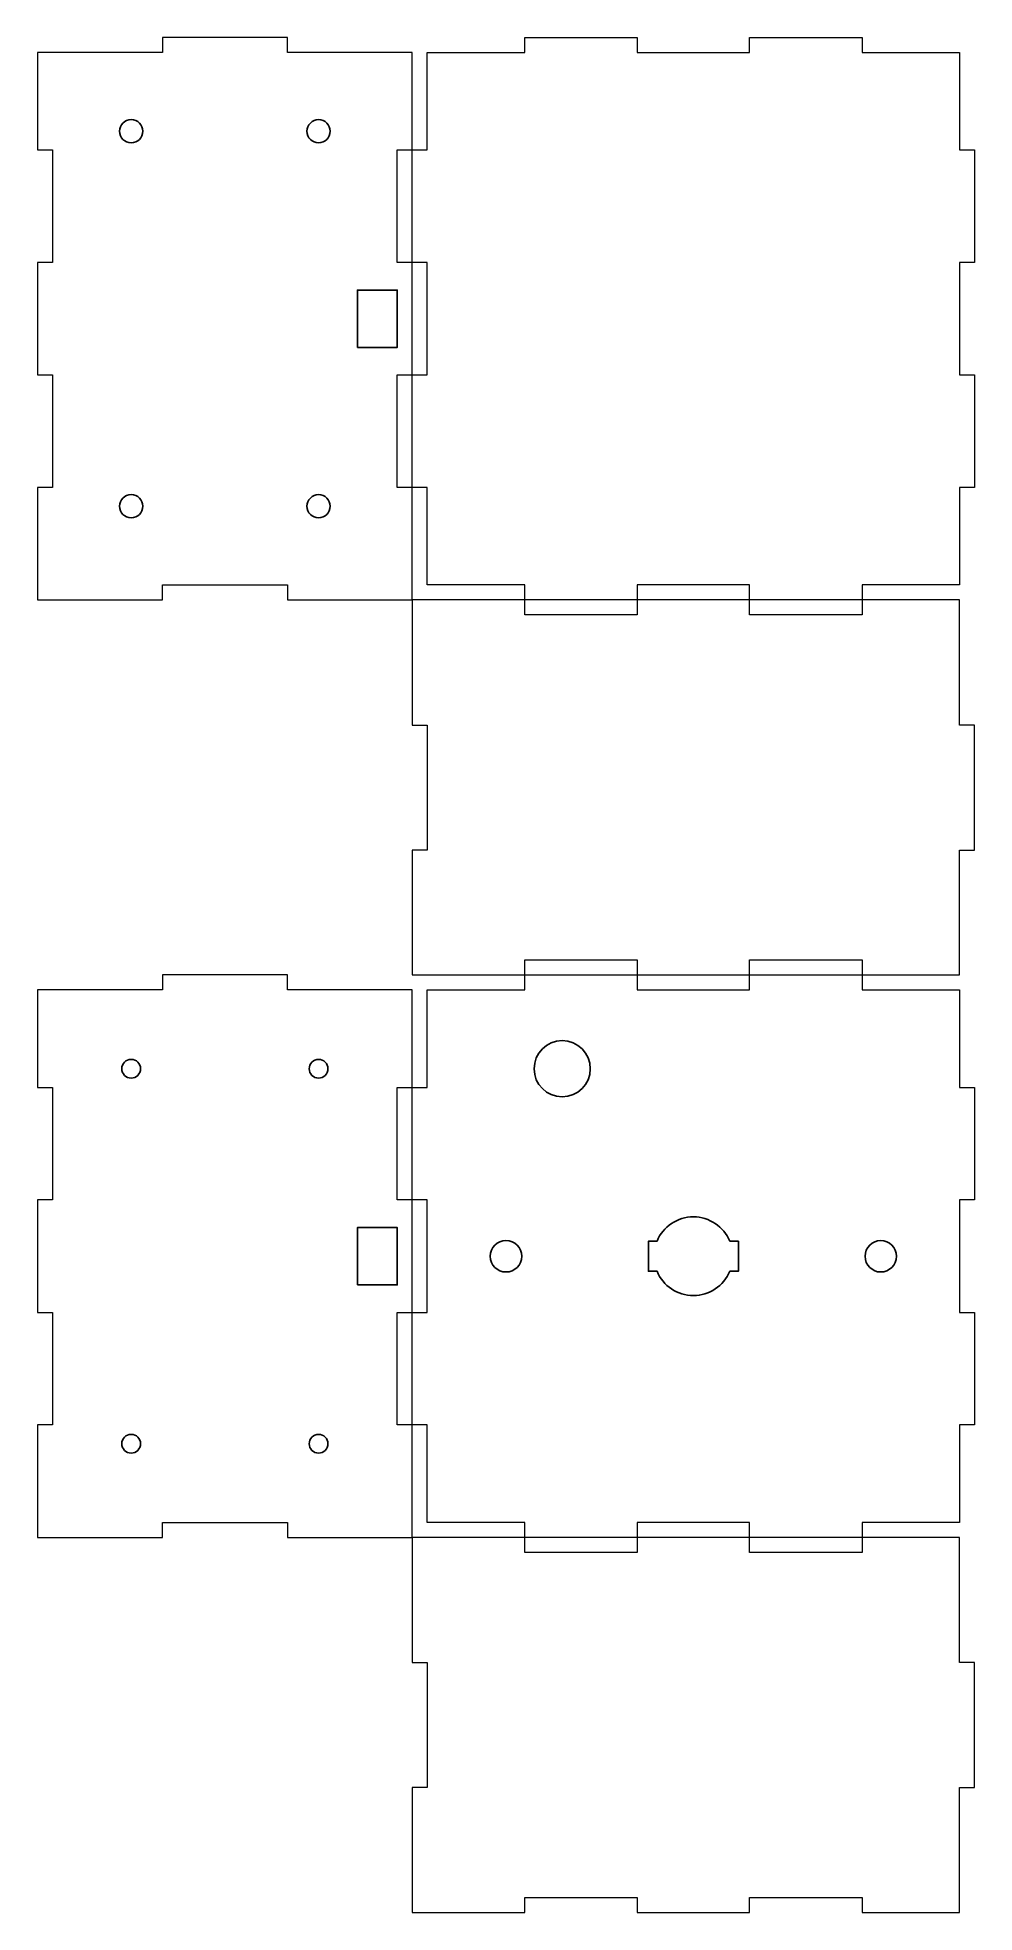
# Model space of a CAD drawing. Header units: millimetres. Extents: x -266 to -16, y 15 to 515.
import ezdxf

# ---------------------------------------------------------------- set-up
doc = ezdxf.new("R2010")
doc.units = ezdxf.units.MM
doc.header["$MEASUREMENT"] = 0
for name, color, linetype, true_color in [('Default', 18, 'Continuous', 0x000000), ('for mounting box to box', 18, 'Continuous', 0x000000), ('master_box_only', 160, 'Continuous', 0x0022ff), ('Scan', 3, 'Continuous', 0x00ff0a)]:
    doc.layers.add(name, color=color, linetype=linetype, true_color=true_color)

msp = doc.modelspace()

# ---------------------------------------------------------------- linework, layer by layer
at = {"layer": 'Default', "color": 18, "lineweight": 0, "true_color": 0x000000}
for points in [[(-199.72, 515.12), (-233.05, 515.12)], [(-233.05, 515.12), (-233.05, 511.12)], [(-199.72, 511.12), (-199.72, 515.12)], [(-136.39, 511.12), (-136.39, 515.12)], [(-136.39, 515.12), (-106.39, 515.12)], [(-106.39, 515.12), (-106.39, 511.12)], [(-76.39, 511.12), (-76.39, 515.12)], [(-76.39, 515.12), (-46.39, 515.12)], [(-46.39, 515.12), (-46.39, 511.12)], [(-233.05, 511.12), (-266.39, 511.12)], [(-266.39, 511.12), (-266.39, 485.12)], [(-166.39, 511.12), (-199.72, 511.12)], [(-166.39, 485.12), (-166.39, 511.12)], [(-162.39, 485.12), (-162.39, 511.12)], [(-162.39, 511.12), (-136.39, 511.12)], [(-106.39, 511.12), (-76.39, 511.12)], [(-46.39, 511.12), (-20.39, 511.12)], [(-20.39, 511.12), (-20.39, 485.12)], [(-266.39, 485.12), (-262.39, 485.12)], [(-262.39, 485.12), (-262.39, 455.12)], [(-170.39, 455.12), (-170.39, 485.12)], [(-170.39, 485.12), (-166.39, 485.12)], [(-166.39, 455.12), (-166.39, 485.12)], [(-166.39, 485.12), (-162.39, 485.12)], [(-20.39, 485.12), (-16.39, 485.12)], [(-16.39, 485.12), (-16.39, 455.12)], [(-262.39, 455.12), (-266.39, 455.12)], [(-266.39, 455.12), (-266.39, 425.12)], [(-166.39, 455.12), (-170.39, 455.12)], [(-166.39, 425.12), (-166.39, 455.12)], [(-162.39, 455.12), (-166.39, 455.12)], [(-162.39, 425.12), (-162.39, 455.12)], [(-16.39, 455.12), (-20.39, 455.12)], [(-20.39, 455.12), (-20.39, 425.12)], [(-266.39, 425.12), (-262.39, 425.12)], [(-262.39, 425.12), (-262.39, 395.12)], [(-170.39, 395.12), (-170.39, 425.12)], [(-170.39, 425.12), (-166.39, 425.12)], [(-166.39, 395.12), (-166.39, 425.12)], [(-166.39, 425.12), (-162.39, 425.12)], [(-20.39, 425.12), (-16.39, 425.12)], [(-16.39, 425.12), (-16.39, 395.12)], [(-262.39, 395.12), (-266.39, 395.12)], [(-266.39, 395.12), (-266.39, 365.12)], [(-166.39, 395.12), (-170.39, 395.12)], [(-166.39, 365.12), (-166.39, 395.12)], [(-162.39, 395.12), (-166.39, 395.12)], [(-162.39, 369.12), (-162.39, 395.12)], [(-16.39, 395.12), (-20.39, 395.12)], [(-20.39, 395.12), (-20.39, 369.12)], [(-266.39, 365.12), (-233.05, 365.12)], [(-233.05, 365.12), (-233.05, 369.12)], [(-233.05, 369.12), (-199.72, 369.12)], [(-199.72, 369.12), (-199.72, 365.12)], [(-199.72, 365.12), (-166.39, 365.12)], [(-136.39, 365.12), (-166.39, 365.12)], [(-166.39, 365.12), (-166.39, 331.78)], [(-136.39, 369.12), (-162.39, 369.12)], [(-136.39, 365.12), (-136.39, 369.12)], [(-106.39, 365.12), (-136.39, 365.12)], [(-136.39, 361.12), (-136.39, 365.12)], [(-76.39, 369.12), (-106.39, 369.12)], [(-106.39, 369.12), (-106.39, 365.12)], [(-76.39, 365.12), (-106.39, 365.12)], [(-106.39, 365.12), (-106.39, 361.12)], [(-76.39, 365.12), (-76.39, 369.12)], [(-46.39, 365.12), (-76.39, 365.12)], [(-76.39, 361.12), (-76.39, 365.12)], [(-20.39, 369.12), (-46.39, 369.12)], [(-46.39, 369.12), (-46.39, 365.12)], [(-20.39, 365.12), (-46.39, 365.12)], [(-46.39, 365.12), (-46.39, 361.12)], [(-20.39, 331.78), (-20.39, 365.12)], [(-106.39, 361.12), (-136.39, 361.12)], [(-46.39, 361.12), (-76.39, 361.12)], [(-166.39, 331.78), (-162.39, 331.78)], [(-162.39, 331.78), (-162.39, 298.45)], [(-16.39, 331.78), (-20.39, 331.78)], [(-16.39, 298.45), (-16.39, 331.78)], [(-162.39, 298.45), (-166.39, 298.45)], [(-166.39, 298.45), (-166.39, 265.12)], [(-20.39, 265.12), (-20.39, 298.45)], [(-20.39, 298.45), (-16.39, 298.45)], [(-199.72, 265.12), (-233.05, 265.12)], [(-233.05, 265.12), (-233.05, 261.12)], [(-199.72, 261.12), (-199.72, 265.12)], [(-166.39, 265.12), (-136.39, 265.12)], [(-136.39, 265.12), (-136.39, 269.12)], [(-136.39, 269.12), (-106.39, 269.12)], [(-136.39, 261.12), (-136.39, 265.12)], [(-136.39, 265.12), (-106.39, 265.12)], [(-106.39, 269.12), (-106.39, 265.12)], [(-106.39, 265.12), (-76.39, 265.12)], [(-106.39, 265.12), (-106.39, 261.12)], [(-76.39, 265.12), (-76.39, 269.12)], [(-76.39, 269.12), (-46.39, 269.12)], [(-76.39, 261.12), (-76.39, 265.12)], [(-76.39, 265.12), (-46.39, 265.12)], [(-46.39, 269.12), (-46.39, 265.12)], [(-46.39, 265.12), (-20.39, 265.12)], [(-46.39, 265.12), (-46.39, 261.12)], [(-233.05, 261.12), (-266.39, 261.12)], [(-266.39, 261.12), (-266.39, 235.12)], [(-166.39, 261.12), (-199.72, 261.12)], [(-166.39, 235.12), (-166.39, 261.12)], [(-162.39, 235.12), (-162.39, 261.12)], [(-162.39, 261.12), (-136.39, 261.12)], [(-106.39, 261.12), (-76.39, 261.12)], [(-46.39, 261.12), (-20.39, 261.12)], [(-20.39, 261.12), (-20.39, 235.12)], [(-266.39, 235.12), (-262.39, 235.12)], [(-262.39, 235.12), (-262.39, 205.12)], [(-170.39, 205.12), (-170.39, 235.12)], [(-170.39, 235.12), (-166.39, 235.12)], [(-166.39, 205.12), (-166.39, 235.12)], [(-166.39, 235.12), (-162.39, 235.12)], [(-20.39, 235.12), (-16.39, 235.12)], [(-16.39, 235.12), (-16.39, 205.12)], [(-262.39, 205.12), (-266.39, 205.12)], [(-266.39, 205.12), (-266.39, 175.12)], [(-166.39, 205.12), (-170.39, 205.12)], [(-166.39, 175.12), (-166.39, 205.12)], [(-162.39, 205.12), (-166.39, 205.12)], [(-162.39, 175.12), (-162.39, 205.12)], [(-16.39, 205.12), (-20.39, 205.12)], [(-20.39, 205.12), (-20.39, 175.12)], [(-266.39, 175.12), (-262.39, 175.12)], [(-262.39, 175.12), (-262.39, 145.12)], [(-170.39, 145.12), (-170.39, 175.12)], [(-170.39, 175.12), (-166.39, 175.12)], [(-166.39, 145.12), (-166.39, 175.12)], [(-166.39, 175.12), (-162.39, 175.12)], [(-20.39, 175.12), (-16.39, 175.12)], [(-16.39, 175.12), (-16.39, 145.12)], [(-262.39, 145.12), (-266.39, 145.12)], [(-266.39, 145.12), (-266.39, 115.12)], [(-166.39, 145.12), (-170.39, 145.12)], [(-166.39, 115.12), (-166.39, 145.12)], [(-162.39, 145.12), (-166.39, 145.12)], [(-162.39, 119.12), (-162.39, 145.12)], [(-16.39, 145.12), (-20.39, 145.12)], [(-20.39, 145.12), (-20.39, 119.12)], [(-266.39, 115.12), (-233.05, 115.12)], [(-233.05, 115.12), (-233.05, 119.12)], [(-233.05, 119.12), (-199.72, 119.12)], [(-199.72, 119.12), (-199.72, 115.12)], [(-199.72, 115.12), (-166.39, 115.12)], [(-136.39, 115.12), (-166.39, 115.12)], [(-166.39, 115.12), (-166.39, 81.78)], [(-136.39, 119.12), (-162.39, 119.12)], [(-136.39, 115.12), (-136.39, 119.12)], [(-106.39, 115.12), (-136.39, 115.12)], [(-136.39, 111.12), (-136.39, 115.12)], [(-76.39, 119.12), (-106.39, 119.12)], [(-106.39, 119.12), (-106.39, 115.12)], [(-76.39, 115.12), (-106.39, 115.12)], [(-106.39, 115.12), (-106.39, 111.12)], [(-76.39, 115.12), (-76.39, 119.12)], [(-46.39, 115.12), (-76.39, 115.12)], [(-76.39, 111.12), (-76.39, 115.12)], [(-20.39, 119.12), (-46.39, 119.12)], [(-46.39, 119.12), (-46.39, 115.12)], [(-20.39, 115.12), (-46.39, 115.12)], [(-46.39, 115.12), (-46.39, 111.12)], [(-20.39, 81.78), (-20.39, 115.12)], [(-106.39, 111.12), (-136.39, 111.12)], [(-46.39, 111.12), (-76.39, 111.12)], [(-166.39, 81.78), (-162.39, 81.78)], [(-162.39, 81.78), (-162.39, 48.45)], [(-16.39, 81.78), (-20.39, 81.78)], [(-16.39, 48.45), (-16.39, 81.78)], [(-162.39, 48.45), (-166.39, 48.45)], [(-166.39, 48.45), (-166.39, 15.12)], [(-20.39, 15.12), (-20.39, 48.45)], [(-20.39, 48.45), (-16.39, 48.45)], [(-166.39, 15.12), (-136.39, 15.12)], [(-136.39, 15.12), (-136.39, 19.12)], [(-136.39, 19.12), (-106.39, 19.12)], [(-106.39, 19.12), (-106.39, 15.12)], [(-106.39, 15.12), (-76.39, 15.12)], [(-76.39, 15.12), (-76.39, 19.12)], [(-76.39, 19.12), (-46.39, 19.12)], [(-46.39, 19.12), (-46.39, 15.12)], [(-46.39, 15.12), (-20.39, 15.12)]]:
    msp.add_lwpolyline(points, dxfattribs=at)
at = {"layer": 'Default'}
for points in [[(-181.04, 432.47), (-170.39, 432.47), (-170.39, 447.77), (-181.04, 447.77)], [(-181.04, 182.47), (-170.39, 182.47), (-170.39, 197.77), (-181.04, 197.77)]]:
    msp.add_lwpolyline(points, close=True, dxfattribs=at)
for centre in [(-141.39, 190.12), (-41.39, 190.12)]:
    msp.add_circle(centre, 4.2, dxfattribs=at)
at = {"layer": 'for mounting box to box'}
for centre, radius in [((-241.39, 490.12), 3.1), ((-191.39, 490.12), 3.1), ((-241.39, 390.12), 3.1), ((-191.39, 390.12), 3.1), ((-241.39, 240.12), 2.5), ((-191.39, 240.12), 2.5), ((-241.39, 140.12), 2.5), ((-191.39, 140.12), 2.5)]:
    msp.add_circle(centre, radius, dxfattribs=at)
at = {"layer": 'master_box_only'}
msp.add_circle((-126.39, 240.12), 7.5, dxfattribs=at)
at = {"layer": 'Scan'}
for points in [[(-101.1, 194.12), (-103.39, 194.12), (-103.39, 186.12), (-101.1, 186.12)], [(-81.68, 186.12), (-79.39, 186.12), (-79.39, 194.12), (-81.68, 194.12)]]:
    msp.add_lwpolyline(points, dxfattribs=at)
for start, end in [(22.3927, 157.6073), (202.3927, 337.6073)]:
    msp.add_arc((-91.39, 190.12), 10.5, start, end, dxfattribs=at)

doc.saveas('drawing.dxf')
